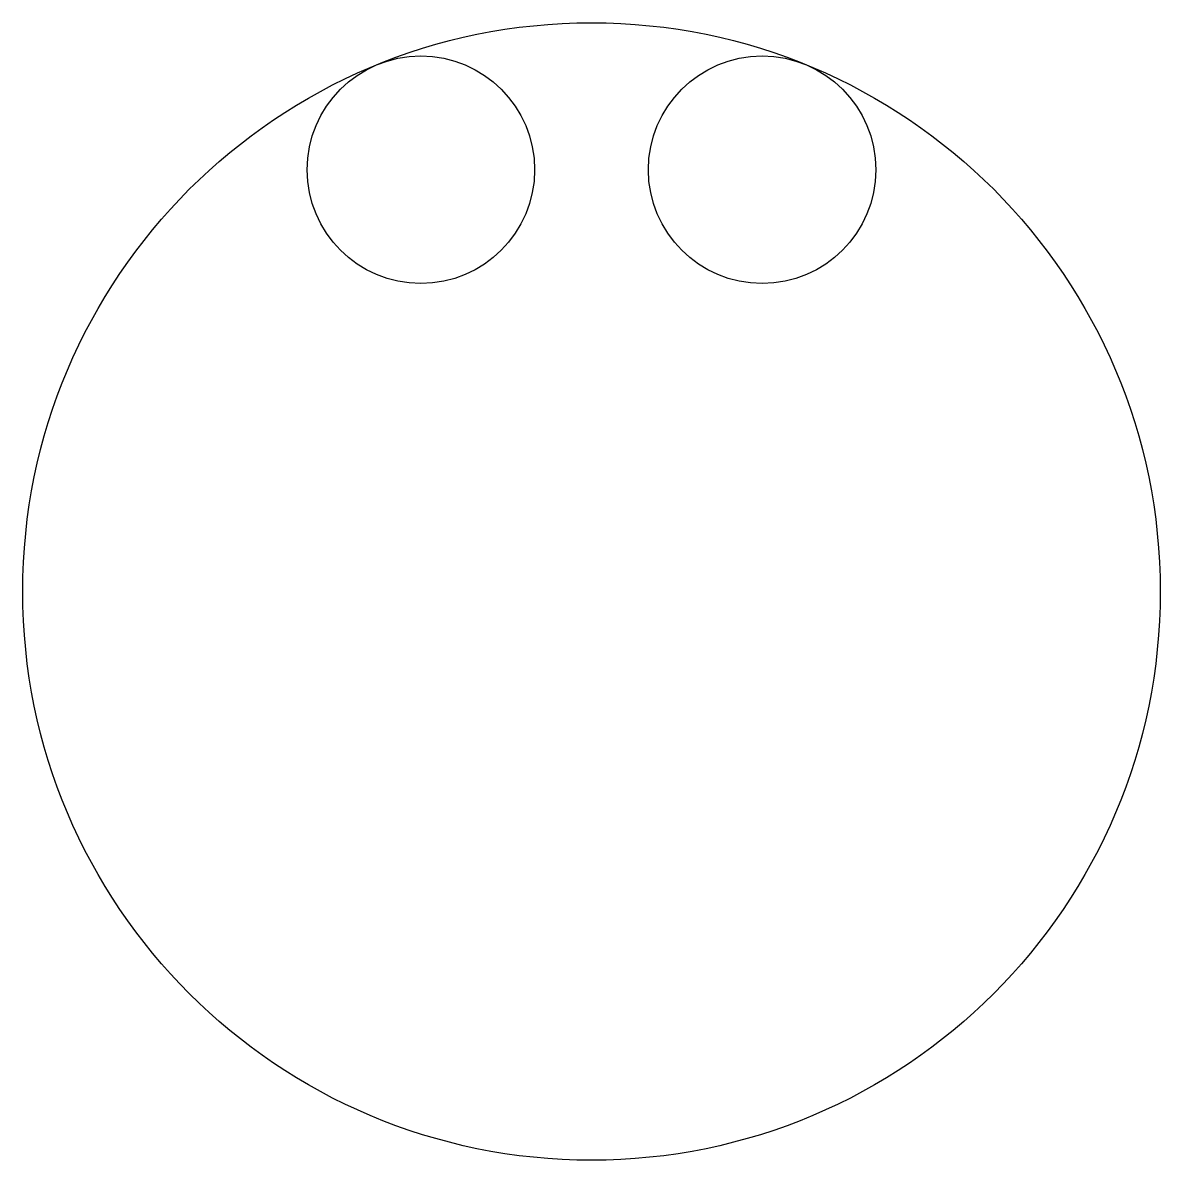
# Model space of a CAD drawing. Header units: millimetres. Extents: x -25 to 75, y -67 to 33.
import ezdxf

# ---------------------------------------------------------------- set-up
doc = ezdxf.new("R2010")
doc.units = ezdxf.units.MM
doc.layers.get('0').update_dxf_attribs({"lineweight": 25, "true_color": 0xffffff})

msp = doc.modelspace()

# ---------------------------------------------------------------- linework, layer by layer
for centre, radius in [((25, -17.08), 50), ((10, 20), 10), ((40, 20), 10)]:
    msp.add_circle(centre, radius)

doc.saveas('drawing.dxf')
